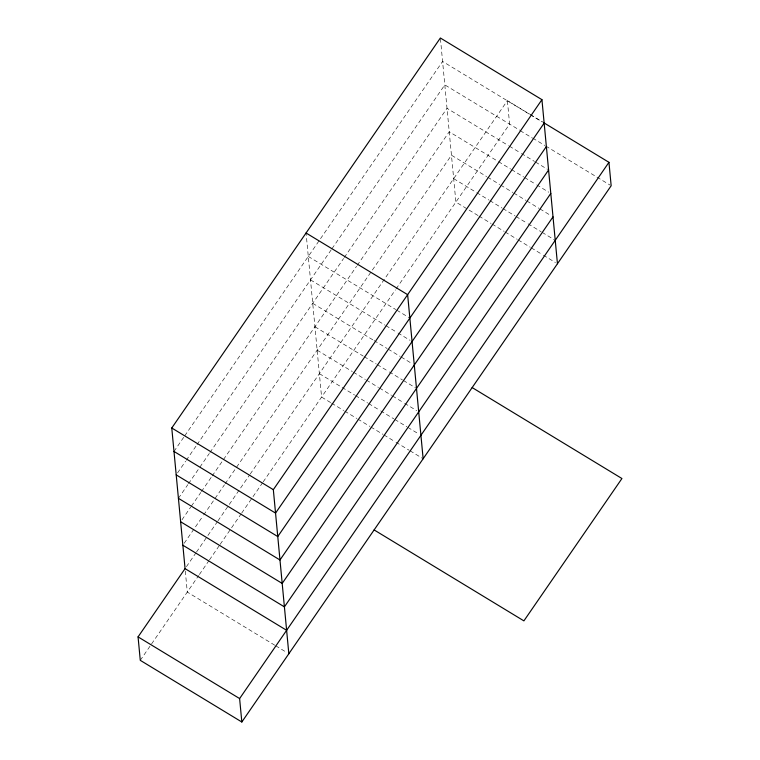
<?xml version="1.0" encoding="UTF-8"?>
<svg xmlns="http://www.w3.org/2000/svg" width="760" height="760" viewBox="0 0 760 760"><rect width="100%" height="100%" fill="white"/><g stroke="black" fill="none" stroke-linecap="round" stroke-linejoin="round"><path stroke-width="0.57" stroke-dasharray="3.8 2.85" d="M173.983 451.44L184.062 436.81M184.727 435.841L442.595 61.436L529.064 113.953M177.545 472.929L185.601 461.225M186.276 460.256L196.346 445.626M197.02 444.657L331.322 249.66M331.997 248.681L444.809 84.882L519.659 130.188M178.419 498.322L187.815 484.671M188.489 483.692L199.234 468.094M199.909 467.124L209.304 453.473M209.978 452.494L343.606 258.476M344.28 257.498L447.022 108.319L508.364 145.568M181.972 519.811L190.703 507.139M191.377 506.16L200.782 492.508M201.447 491.539L211.527 476.909M212.192 475.94L356.573 266.313M357.238 265.335L449.236 131.765L497.506 161.072M184.195 543.248L202.996 515.954M203.67 514.976L214.415 499.377M215.08 498.398L224.485 484.756M225.159 483.778L235.894 468.179M236.569 467.2L451.459 155.202L486.647 176.577M186.409 566.694L195.814 553.042M196.479 552.064L207.223 536.465M207.898 535.496L217.293 521.844M217.968 520.866L249.527 475.048M250.201 474.069L507.395 100.643L529.511 114.076M140.277 660.336L198.692 575.51M199.367 574.531L208.772 560.88M209.437 559.911L219.516 545.281M220.181 544.312L230.926 528.713M231.6 527.734L241.005 514.083M241.67 513.105L262.495 482.885M263.159 481.906L395.447 289.835M396.122 288.857L509.608 124.089L507.395 100.643M530.518 114.684L542.583 122.018M530.072 114.561L542.136 121.885M520.22 130.673L532.294 137.997M532.731 138.13L544.806 145.454M545.803 146.062L610.166 185.145M509.371 146.177L520.429 152.893M521.436 153.501L534.508 161.443M535.515 162.051L547.58 169.375M498.512 161.68L510.578 169.005M511.584 169.623L523.649 176.947M524.656 177.555L535.714 184.272M536.721 184.88L548.786 192.214M487.654 177.184L499.719 184.509M500.726 185.117L512.791 192.451M513.798 193.059L525.863 200.383M526.87 201.001L538.935 208.325M539.942 208.934L551 215.65M453.673 178.648L475.788 192.081M476.795 192.689L488.861 200.013M489.867 200.621L501.933 207.955M502.939 208.563L515.005 215.887M516.011 216.495L527.079 223.212M528.077 223.829L541.149 231.762M542.156 232.37L554.221 239.704M478.012 215.517L455.886 202.084L440.373 38M479.009 216.125L491.083 223.459M492.09 224.067L504.156 231.391M505.162 231.999L517.227 239.333M518.234 239.941L530.299 247.266M531.306 247.874L542.364 254.59M543.371 255.208L555.436 262.533M308.284 256.443L395.77 309.558M396.777 310.166L408.842 317.499M310.507 279.88L384.911 325.062M385.918 325.669L396.986 332.386M397.983 333.003L410.058 340.328M312.721 303.326L373.055 339.957M374.062 340.565L387.134 348.507M388.132 349.115L400.206 356.44M401.204 357.048L412.272 363.764M314.934 326.762L363.204 356.07M364.211 356.677L376.276 364.002M377.283 364.619L388.341 371.336M389.348 371.944L402.42 379.886M403.427 380.494L415.492 387.818M317.148 350.198L352.345 371.573M353.352 372.181L365.417 379.506M366.424 380.123L378.49 387.448M379.497 388.056L391.562 395.38M392.568 395.998L403.626 402.714M404.633 403.322L416.698 410.647M319.371 373.644L354.559 395.01M355.566 395.627L367.631 402.952M368.638 403.56L379.696 410.276M380.703 410.884L393.775 418.827M394.782 419.434L406.847 426.759M407.854 427.376L418.921 434.093M330.638 402.581L321.584 397.081L306.071 232.997M331.635 403.19L343.71 410.514M344.707 411.131L356.782 418.456M357.779 419.064L369.854 426.388M370.851 427.006L382.926 434.33M383.923 434.938L394.991 441.655M395.998 442.263L409.07 450.205M410.067 450.813L422.142 458.137M274.769 645.202L187.283 592.087L185.07 568.642M275.766 645.81L286.834 652.526"/><path stroke-width="1.14" d="M543.59 122.626L608.95 162.317L611.163 185.754L241.832 722L140.277 660.336L138.064 636.889L185.07 568.642L171.769 427.994L440.373 38L541.937 99.664L557.45 263.748M288.838 653.752L273.334 489.668L541.937 99.664M544.15 123.111L275.548 513.105L173.983 451.44M546.364 146.547L277.761 536.55L176.206 474.876M548.587 169.993L279.974 559.987L178.419 498.322M550.8 193.429L282.197 583.423L180.633 521.759M553.014 216.875L284.411 606.869L182.846 545.205M241.832 722L239.618 698.563L608.95 162.317M306.071 232.997L407.635 294.661L423.139 458.755M472.169 387.581L621.936 478.524L523.896 620.872L374.119 529.929M171.769 427.994L273.334 489.668M185.07 568.642L286.624 630.306M138.064 636.889L239.618 698.563"/></g></svg>
